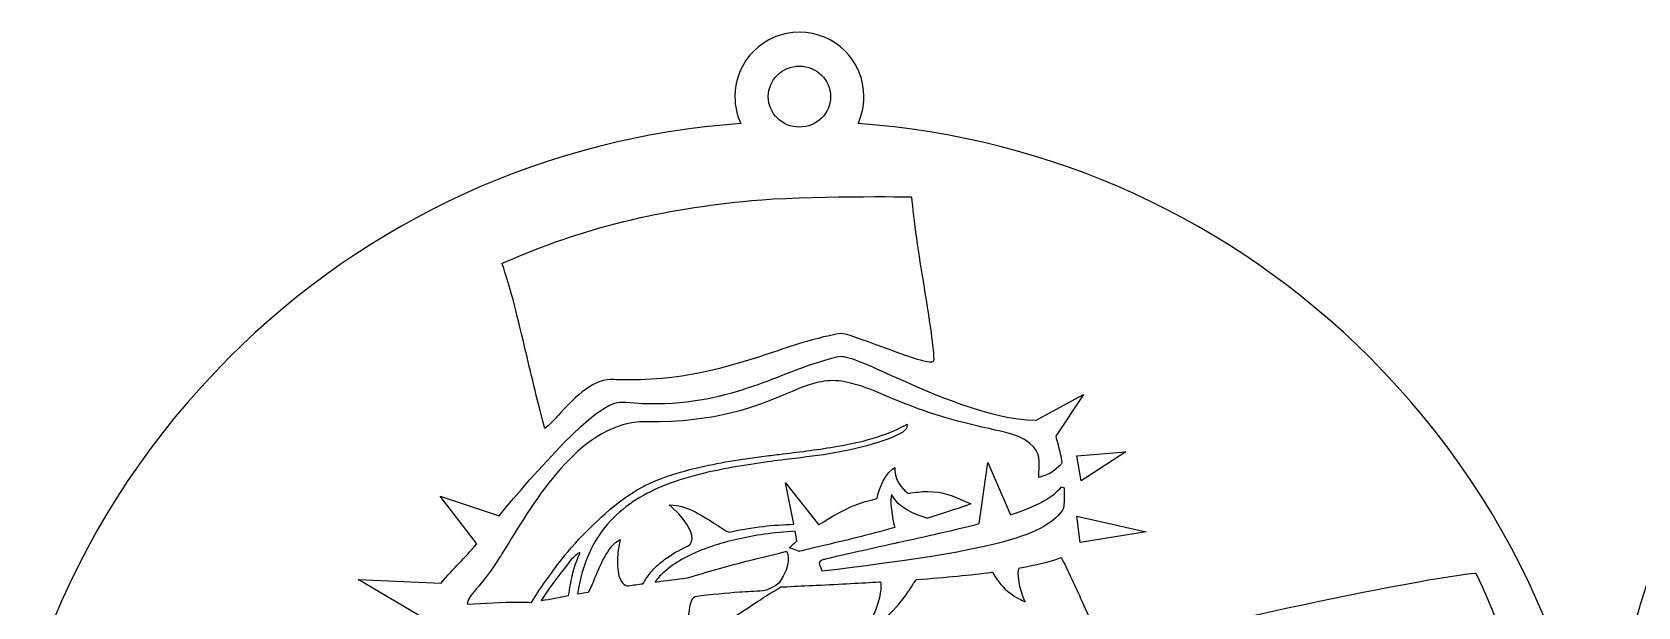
# Model space of a CAD drawing. Extents: x 0 to 2835, y 194 to 1700.
# Drawn here: x 1435 to 2140, y 689 to 942 of the extents above; entities that cross this region are included whole.
import ezdxf

# ---------------------------------------------------------------- set-up
doc = ezdxf.new("R2010")
doc.units = 0
doc.layers.add('H0105_Printing_Least_4', color=7, linetype='CONTINUOUS')

msp = doc.modelspace()

# ---------------------------------------------------------------- linework, layer by layer
at = {"layer": 'H0105_Printing_Least_4', "color": 1}
for points in [[(1772.153256, 926.705277)], [(2022.704249, 798.61528)], [(1895.884253, 744.408281), (1893.955253, 755.520281), (1915.533252, 757.149281)], [(1887.767253, 731.574282)], [(1924.449252, 721.989282), (1895.518253, 717.376282), (1894.002253, 728.905282)], [(1671.543258, 698.754883)]]:
    msp.add_lwpolyline(points, close=True, dxfattribs=at)
for points in [[(1641.656259, 839.387279), (1641.439259, 839.947279), (1641.990259, 840.193279)], [(1689.244258, 789.00228), (1689.242258, 789.00228)], [(1876.109253, 771.093281), (1897.012253, 782.33528), (1884.759253, 764.163281)], [(1704.990257, 770.425281), (1704.362257, 770.433281)], [(1818.439255, 768.817281), (1819.464255, 769.386281), (1819.378255, 768.215281)], [(1661.039258, 768.089281), (1660.280258, 767.487281), (1660.032258, 768.424281)], [(1813.104255, 749.549281), (1814.080255, 750.297281), (1814.123255, 749.066281)], [(1851.170254, 725.648282), (1854.856254, 752.508281), (1864.934253, 729.572282)], [(1887.449253, 752.565281), (1887.476253, 752.340281), (1887.347253, 752.147281)], [(1769.630256, 725.353282), (1766.090256, 743.614281), (1780.553255, 725.246282), (1780.768255, 725.234282), (1781.212255, 725.508282)], [(1878.131253, 746.168281), (1877.296253, 745.918281), (1877.314253, 746.790281)], [(1887.239253, 741.891281), (1888.371253, 741.490281)], [(1630.367259, 716.791282), (1614.34426, 737.676282), (1640.173259, 729.143282)], [(1716.294257, 732.687282), (1714.966257, 733.902282), (1716.761257, 733.788282)], [(1844.438254, 735.662282), (1847.380254, 734.287282), (1845.936254, 733.776282)], [(1828.444254, 728.079282), (1828.263254, 728.025282), (1828.085254, 728.079282)], [(1771.026256, 718.146282), (1770.215256, 722.328282)], [(1813.859255, 724.547282), (1814.017255, 723.941282), (1813.415255, 723.773282)], [(1692.143258, 717.871282), (1693.371258, 718.612282), (1693.093258, 717.205282)], [(1766.061256, 713.353282), (1766.562256, 713.476282), (1766.781256, 713.005282)], [(1768.717256, 714.761282), (1767.729256, 715.092282), (1768.480256, 715.817282)], [(1772.141256, 713.501282), (1771.918256, 713.447282), (1771.713256, 713.550282)], [(1670.209258, 707.770882), (1668.625258, 705.707882)], [(1868.564253, 705.732282), (1868.666253, 706.125282), (1869.063253, 706.195282)], [(1886.682253, 710.574282), (1887.210253, 710.759282), (1887.458253, 710.259282)], [(1604.78826, 685.376283), (1578.343261, 701.059282), (1614.75326, 699.487283)], [(1763.258256, 699.638283), (1763.122256, 699.495283)], [(1807.231255, 700.048282), (1807.814255, 700.081282), (1807.894255, 699.503283)], [(1823.240254, 700.842282), (1823.412254, 701.091282), (1823.712254, 701.112282)], [(1856.621254, 704.276282), (1857.072254, 704.337282), (1857.272254, 703.932282)], [(2068.832248, 703.895282), (2069.272248, 703.936282), (2069.469248, 703.539282)], [(1674.725258, 694.740283), (1675.777258, 694.924283)], [(1753.695256, 691.416283), (1754.733256, 692.092283)], [(1763.855256, 697.739283), (1763.990256, 697.822283), (1766.613256, 697.957283)], [(1626.164259, 690.234283), (1626.167259, 690.234283)]]:
    msp.add_lwpolyline(points, dxfattribs=at)
for points in [[(1772.153256, 941.637276), (1756.498256, 941.637276), (1743.807256, 928.946277), (1743.807256, 913.291277)], [(1800.500255, 913.291277), (1800.500255, 928.946277), (1787.808255, 941.637276), (1772.153256, 941.637276)], [(1758.480256, 913.291277), (1758.480256, 920.700277), (1764.602256, 926.705277), (1772.153256, 926.705277)], [(1772.153256, 926.705277), (1779.705256, 926.705277), (1785.826255, 920.700277), (1785.826255, 913.291277)], [(1743.807256, 913.291277), (1743.807256, 909.072277), (1744.735256, 905.072277), (1746.389256, 901.473277)], [(1772.153256, 899.877278), (1764.602256, 899.877278), (1758.480256, 905.882277), (1758.480256, 913.291277)], [(1785.826255, 913.291277), (1785.826255, 905.882277), (1779.705256, 899.877278), (1772.153256, 899.877278)], [(1797.918255, 901.473277), (1799.571255, 905.072277), (1800.500255, 909.072277), (1800.500255, 913.291277)], [(1746.389256, 901.473277), (1661.448258, 895.410278), (1582.41826, 859.430279), (1521.604262, 798.61528)], [(2022.704249, 798.61528), (1961.888251, 859.430279), (1882.859253, 895.410278), (1797.918255, 901.473277)], [(1751.082256, 867.581278), (1774.371256, 869.885278), (1821.408254, 869.255278), (1821.408254, 869.255278)], [(1821.408254, 869.255278), (1822.135254, 859.625279), (1824.627254, 843.373279), (1826.733254, 830.436279)], [(1641.990259, 840.193279), (1676.966258, 855.839279), (1712.032257, 863.951278), (1751.082256, 867.581278)], [(1651.573259, 802.64728), (1647.742259, 818.73928), (1644.715259, 831.447279), (1641.656259, 839.387279)], [(2230.263844, 837.860379), (2163.340846, 770.932381), (2126.483847, 681.950383), (2126.483847, 587.306385)], [(1826.733254, 830.436279), (1828.881254, 817.23728), (1830.911254, 804.77528), (1831.171254, 797.63728)], [(1790.200255, 809.20328), (1780.179255, 807.49728), (1770.733256, 804.35428), (1760.730256, 801.02628)], [(1790.353255, 809.21228), (1790.294255, 809.21228), (1790.245255, 809.21228), (1790.200255, 809.20328)], [(1808.310255, 803.35128), (1800.474255, 806.23228), (1792.375255, 809.21228), (1790.353255, 809.21228)], [(1521.604262, 798.61528), (1454.679264, 731.692282), (1417.822265, 642.710284), (1417.822265, 548.067286)], [(1660.032258, 768.424281), (1656.771259, 780.82528), (1654.010259, 792.41928), (1651.573259, 802.64728)], [(1760.730256, 801.02628), (1743.521256, 795.30528), (1724.015257, 788.81828), (1697.433258, 788.81828)], [(1777.576256, 795.66128), (1783.271255, 797.48228), (1787.386255, 798.79628), (1789.361255, 799.13628)], [(1789.361255, 799.13628), (1792.669255, 799.69628), (1800.685255, 796.10728), (1812.136255, 790.95828)], [(1829.704254, 796.55728), (1826.792254, 796.55728), (1817.397255, 800.01128), (1808.310255, 803.35128)], [(1831.171254, 797.63728), (1831.182254, 797.37228), (1831.089254, 797.12628), (1830.909254, 796.93728)], [(2126.484247, 548.067286), (2126.484247, 642.710284), (2089.627248, 731.692282), (2022.704249, 798.61528)], [(1695.870258, 778.959281), (1734.934257, 775.336281), (1759.329256, 789.82528), (1777.576256, 795.66128)], [(1812.136255, 790.95828), (1830.514254, 782.69928), (1855.666254, 771.395281), (1876.109253, 771.093281)], [(1830.909254, 796.93728), (1830.580254, 796.59428), (1830.062254, 796.55728), (1829.704254, 796.55728)], [(1689.242258, 789.00228), (1680.745258, 789.00228), (1672.038258, 779.585281), (1666.276258, 773.356281)], [(1689.761258, 788.99028), (1689.589258, 788.99828), (1689.416258, 789.00228), (1689.244258, 789.00228)], [(1697.433258, 788.81828), (1694.916258, 788.81828), (1692.334258, 788.87528), (1689.761258, 788.99028)], [(1786.874255, 788.48228), (1780.046255, 788.48228), (1773.864256, 785.87528), (1766.035256, 782.58128)], [(1792.090255, 787.96628), (1790.328255, 788.31028), (1788.622255, 788.48228), (1786.874255, 788.48228)], [(1810.436255, 781.70528), (1803.900255, 784.47128), (1798.739255, 786.66128), (1792.090255, 787.96628)], [(1640.173259, 729.143282), (1655.762259, 747.920281), (1683.058258, 778.995281), (1692.964258, 778.995281)], [(1692.964258, 778.995281), (1694.005258, 778.971281), (1694.941258, 779.044281), (1695.870258, 778.959281)], [(1766.035256, 782.58128), (1753.372256, 777.248281), (1735.859257, 769.881281), (1704.990257, 770.425281)], [(1824.308254, 776.167281), (1818.801255, 778.161281), (1814.356255, 780.04328), (1810.436255, 781.70528)], [(1855.463254, 767.389281), (1847.255254, 769.242281), (1837.042254, 771.551281), (1824.308254, 776.167281)], [(1704.362257, 770.433281), (1677.117258, 770.433281), (1657.456259, 738.433282), (1644.446259, 717.257282)], [(1666.276258, 773.356281), (1664.207258, 771.117281), (1662.420258, 769.185281), (1661.039258, 768.089281)], [(1788.863255, 759.633281), (1794.751255, 760.664281), (1799.580255, 761.749281), (1804.061255, 763.050281)], [(1819.378255, 768.215281), (1819.088255, 764.254281), (1801.227255, 759.342281), (1790.038255, 757.177281)], [(1804.061255, 763.050281), (1809.648255, 764.659281), (1814.349255, 766.541281), (1818.439255, 768.817281)], [(1871.044253, 762.571281), (1867.970253, 764.564281), (1862.724253, 765.751281), (1855.463254, 767.389281)], [(1877.423253, 749.360281), (1877.699253, 754.648281), (1877.881253, 758.139281), (1871.044253, 762.571281)], [(1884.759253, 764.163281), (1885.017253, 762.964281), (1885.379253, 761.638281), (1885.759253, 760.234281)], [(1726.763257, 750.093281), (1736.465257, 752.450281), (1746.197256, 753.928281), (1757.827256, 755.430281)], [(1757.827256, 755.430281), (1760.204256, 755.728281), (1762.580256, 756.019281), (1764.956256, 756.310281)], [(1764.956256, 756.310281), (1772.818256, 757.267281), (1780.946255, 758.254281), (1788.863255, 759.633281)], [(1790.038255, 757.177281), (1783.639255, 755.937281), (1776.827256, 755.123281), (1770.242256, 754.341281)], [(1885.759253, 760.234281), (1886.455253, 757.677281), (1887.173253, 755.033281), (1887.449253, 752.565281)], [(1697.276258, 738.229282), (1706.853257, 744.690281), (1718.067257, 747.965281), (1726.763257, 750.093281)], [(1758.187256, 752.794281), (1748.268256, 751.361281), (1737.728257, 749.745281), (1727.508257, 747.117281)], [(1770.242256, 754.341281), (1766.243256, 753.862281), (1762.111256, 753.371281), (1758.187256, 752.794281)], [(1806.218255, 736.665282), (1806.617255, 738.523282), (1808.471255, 746.000281), (1813.104255, 749.549281)], [(1814.123255, 749.066281), (1814.322255, 743.152281), (1818.940255, 739.636282), (1819.951255, 738.941282)], [(1877.314253, 746.790281), (1877.335253, 747.687281), (1877.379253, 748.538281), (1877.423253, 749.360281)], [(1887.347253, 752.147281), (1887.239253, 751.984281), (1884.609253, 748.112281), (1878.131253, 746.168281)], [(1727.508257, 747.117281), (1715.709257, 744.077281), (1706.707257, 740.332281), (1699.181258, 735.343282)], [(1864.934253, 729.572282), (1876.686253, 733.375282), (1883.576253, 737.185282), (1887.239253, 741.891281)], [(1888.371253, 741.490281), (1888.350253, 740.545281), (1888.870253, 733.505282), (1887.767253, 731.574282)], [(1667.866258, 710.149282), (1674.436258, 718.551282), (1686.444258, 730.923282), (1697.276258, 738.229282)], [(1699.181258, 735.343282), (1690.506258, 729.662282), (1683.782258, 721.800282), (1679.732258, 712.600282)], [(1716.761257, 733.788282), (1723.219257, 733.383282), (1730.359257, 728.680282), (1735.569257, 725.246282)], [(1781.212255, 725.508282), (1789.975255, 730.890282), (1795.305255, 734.164282), (1806.218255, 736.665282)], [(1812.529255, 738.421282), (1811.577255, 733.427282), (1813.835255, 724.641282), (1813.859255, 724.547282)], [(1828.085254, 728.079282), (1822.689254, 729.654282), (1816.168255, 732.245282), (1812.529255, 738.421282)], [(1819.951255, 738.941282), (1823.041254, 739.489282), (1825.810254, 739.755282), (1828.407254, 739.755282)], [(1828.407254, 739.755282), (1835.464254, 739.755282), (1839.823254, 737.766282), (1844.438254, 735.662282)], [(1845.936254, 733.776282), (1840.668254, 731.905282), (1834.783254, 729.990282), (1828.444254, 728.079282)], [(1724.922257, 718.481282), (1725.179257, 720.151282), (1724.852257, 724.878282), (1716.294257, 732.687282)], [(1887.767253, 731.574282), (1879.031253, 719.439282), (1855.107254, 713.603282), (1782.184255, 704.754282)], [(1756.783256, 720.994282), (1748.600256, 719.799282), (1741.507256, 718.215282), (1735.106257, 716.144282)], [(1735.569257, 725.246282), (1738.149257, 723.548282), (1740.584256, 721.944282), (1741.462256, 721.944282)], [(1741.462256, 721.944282), (1746.324256, 723.057282), (1751.313256, 723.900282), (1756.345256, 724.456282)], [(1756.345256, 724.456282), (1760.589256, 724.935282), (1765.054256, 725.234282), (1769.630256, 725.353282)], [(1770.215256, 722.328282), (1765.560256, 722.042282), (1761.043256, 721.596282), (1756.783256, 720.994282)], [(1813.415255, 723.773282), (1802.295255, 720.708282), (1792.614255, 718.334282), (1781.499255, 715.715282)], [(1817.471255, 717.839282), (1830.416254, 720.708282), (1841.620254, 723.192282), (1851.170254, 725.648282)], [(1622.754259, 708.368282), (1625.169259, 710.898282), (1627.666259, 713.513282), (1630.367259, 716.791282)], [(1644.446259, 717.257282), (1643.046259, 714.982282), (1641.711259, 712.813282), (1640.441259, 710.795282)], [(1675.713258, 712.915882), (1674.911258, 712.702882), (1672.763258, 711.151882), (1670.209258, 707.770882)], [(1679.732258, 712.600282), (1677.768258, 708.221282), (1676.270258, 703.330282), (1675.280258, 698.055283)], [(1675.405258, 711.990882), (1675.619258, 712.464882), (1675.691258, 712.755882), (1675.713258, 712.915882)], [(1681.996258, 700.932282), (1684.525258, 707.018282), (1687.989258, 715.354282), (1692.143258, 717.871282)], [(1693.093258, 717.205282), (1690.801258, 705.606282), (1693.238258, 701.087282), (1694.394258, 699.684283)], [(1713.014257, 709.985282), (1716.020257, 712.170282), (1719.284257, 714.065282), (1722.996257, 715.788282)], [(1735.106257, 716.144282), (1726.966257, 713.517282), (1720.545257, 710.414282), (1715.469257, 706.670282)], [(1722.996257, 715.788282), (1724.046257, 716.275282), (1724.729257, 717.233282), (1724.922257, 718.481282)], [(1748.201256, 708.949282), (1753.122256, 710.214282), (1758.797256, 711.614282), (1766.061256, 713.353282)], [(1766.781256, 713.005282), (1766.877256, 712.801282), (1769.051256, 707.894282), (1763.258256, 699.638283)], [(1768.480256, 715.817282), (1769.298256, 716.607282), (1770.154256, 717.388282), (1771.026256, 718.146282)], [(1771.713256, 713.550282), (1770.854256, 713.975282), (1769.873256, 714.372282), (1768.717256, 714.761282)], [(1781.499255, 715.715282), (1778.316256, 714.962282), (1775.208256, 714.229282), (1772.141256, 713.501282)], [(1788.436255, 711.290282), (1798.890255, 713.721282), (1808.762255, 715.907282), (1817.471255, 717.839282)], [(1614.75326, 699.487283), (1617.62826, 702.999282), (1620.233259, 705.724282), (1622.754259, 708.368282)], [(1640.441259, 710.795282), (1636.137259, 703.960282), (1632.783259, 699.995283), (1630.334259, 697.097283)], [(1654.513259, 691.068283), (1658.205259, 697.146283), (1662.576258, 703.392282), (1667.866258, 710.149282)], [(1668.625258, 705.707882), (1665.085258, 701.111882), (1661.729258, 696.753883), (1658.743259, 691.821883)], [(1671.543258, 698.754883), (1672.577258, 704.140882), (1673.219258, 707.168882), (1675.405258, 711.990882)], [(1704.745257, 701.390282), (1705.968257, 703.240282), (1707.196257, 704.779282), (1708.500257, 706.093282)], [(1708.500257, 706.093282), (1709.865257, 707.464282), (1711.340257, 708.736282), (1713.014257, 709.985282)], [(1715.469257, 706.670282), (1713.962257, 705.553282), (1712.599257, 704.390282), (1711.420257, 703.228282)], [(1722.937257, 701.779282), (1731.894257, 704.529282), (1740.431256, 706.948282), (1748.201256, 708.949282)], [(1781.014255, 708.262282), (1780.948255, 708.835282), (1781.212255, 709.600282), (1782.851255, 709.985282)], [(1782.184255, 704.754282), (1782.182255, 704.754282), (1781.165255, 706.981282), (1781.014255, 708.262282)], [(1782.851255, 709.985282), (1784.040255, 710.267282), (1787.758255, 711.135282), (1788.436255, 711.290282)], [(1871.286253, 691.310283), (1870.054253, 694.318283), (1867.453253, 701.456282), (1868.564253, 705.732282)], [(1869.063253, 706.195282), (1876.125253, 707.480282), (1881.888253, 708.912282), (1886.682253, 710.574282)], [(1887.458253, 710.259282), (1890.717253, 703.654282), (1893.824253, 696.868283), (1896.824253, 690.307283)], [(1670.755258, 694.039883), (1670.999258, 695.611883), (1671.258258, 697.182883), (1671.543258, 698.754883)], [(1679.481258, 695.550283), (1679.945258, 695.996283), (1681.034258, 698.615283), (1681.996258, 700.932282)], [(1694.394258, 699.684283), (1695.201258, 698.697283), (1696.179258, 698.206283), (1697.065258, 698.341283)], [(1697.065258, 698.341283), (1699.201258, 698.660283), (1701.325257, 698.967283), (1703.427257, 699.262283)], [(1703.427257, 699.262283), (1703.849257, 699.983283), (1704.284257, 700.690282), (1704.745257, 701.390282)], [(1711.420257, 703.228282), (1710.501257, 702.307282), (1709.611257, 701.243282), (1708.719257, 699.995283)], [(1708.719257, 699.995283), (1713.589257, 700.653282), (1718.365257, 701.251282), (1722.937257, 701.779282)], [(1763.122256, 699.495283), (1761.655256, 698.386283), (1758.310256, 696.254283), (1756.136256, 696.127283)], [(1766.613256, 697.957283), (1770.796256, 698.169283), (1775.102256, 698.378283), (1779.497256, 698.591283)], [(1779.497256, 698.591283), (1790.595255, 699.127283), (1799.406255, 699.589283), (1807.231255, 700.048282)], [(1807.894255, 699.503283), (1808.524255, 694.997283), (1805.197255, 684.831283), (1801.510255, 679.282283)], [(1801.510255, 679.282283), (1812.464255, 683.812283), (1818.813255, 693.880283), (1821.957254, 698.865283)], [(1821.957254, 698.865283), (1822.466254, 699.667283), (1822.892254, 700.342282), (1823.240254, 700.842282)], [(1823.712254, 701.112282), (1836.758254, 702.045282), (1847.519254, 703.080282), (1856.621254, 704.276282)], [(1857.272254, 703.932282), (1861.040253, 696.303283), (1868.277253, 692.579283), (1871.286253, 691.310283)], [(1913.002252, 670.438283), (1916.685252, 673.920283), (2038.025249, 700.850282), (2068.832248, 703.895282)], [(2069.469248, 703.539282), (2097.231248, 645.906284), (2102.615247, 576.723286), (2102.668247, 576.032286)], [(1630.334259, 697.097283), (1627.815259, 694.118283), (1626.436259, 692.489283), (1626.164259, 690.234283)], [(1658.743259, 691.821883), (1662.711258, 692.582883), (1666.742258, 693.327883), (1670.755258, 694.039883)], [(1675.280258, 698.055283), (1675.085258, 696.958283), (1674.901258, 695.849283), (1674.725258, 694.740283)], [(1675.777258, 694.924283), (1676.958258, 695.133283), (1677.322258, 695.194283), (1679.481258, 695.550283)], [(1726.307257, 693.561283), (1724.175257, 692.775283), (1723.751257, 688.654283), (1723.303257, 684.295283)], [(1745.814256, 695.489283), (1740.118256, 695.096283), (1733.555257, 694.449283), (1726.307257, 693.561283)], [(1732.411257, 676.233283), (1738.501257, 681.152283), (1745.264256, 685.977283), (1753.695256, 691.416283)], [(1756.136256, 696.127283), (1752.563256, 695.926283), (1749.103256, 695.714283), (1745.814256, 695.489283)], [(1754.733256, 692.092283), (1755.291256, 692.456283), (1755.848256, 692.820283), (1756.411256, 693.176283)], [(1756.411256, 693.176283), (1758.880256, 694.723283), (1761.365256, 696.237283), (1763.855256, 697.739283)], [(1626.167259, 690.234283), (1633.668259, 690.692283), (1641.421259, 691.163283), (1648.953259, 691.163283)], [(1648.953259, 691.163283), (1650.877259, 691.163283), (1652.743259, 691.134283), (1654.513259, 691.068283)], [(1896.824253, 690.307283), (1901.526252, 680.027283), (1906.388252, 669.398283), (1912.005252, 659.121284)]]:
    msp.add_open_spline(points, degree=3, dxfattribs=at)

doc.saveas('drawing.dxf')
